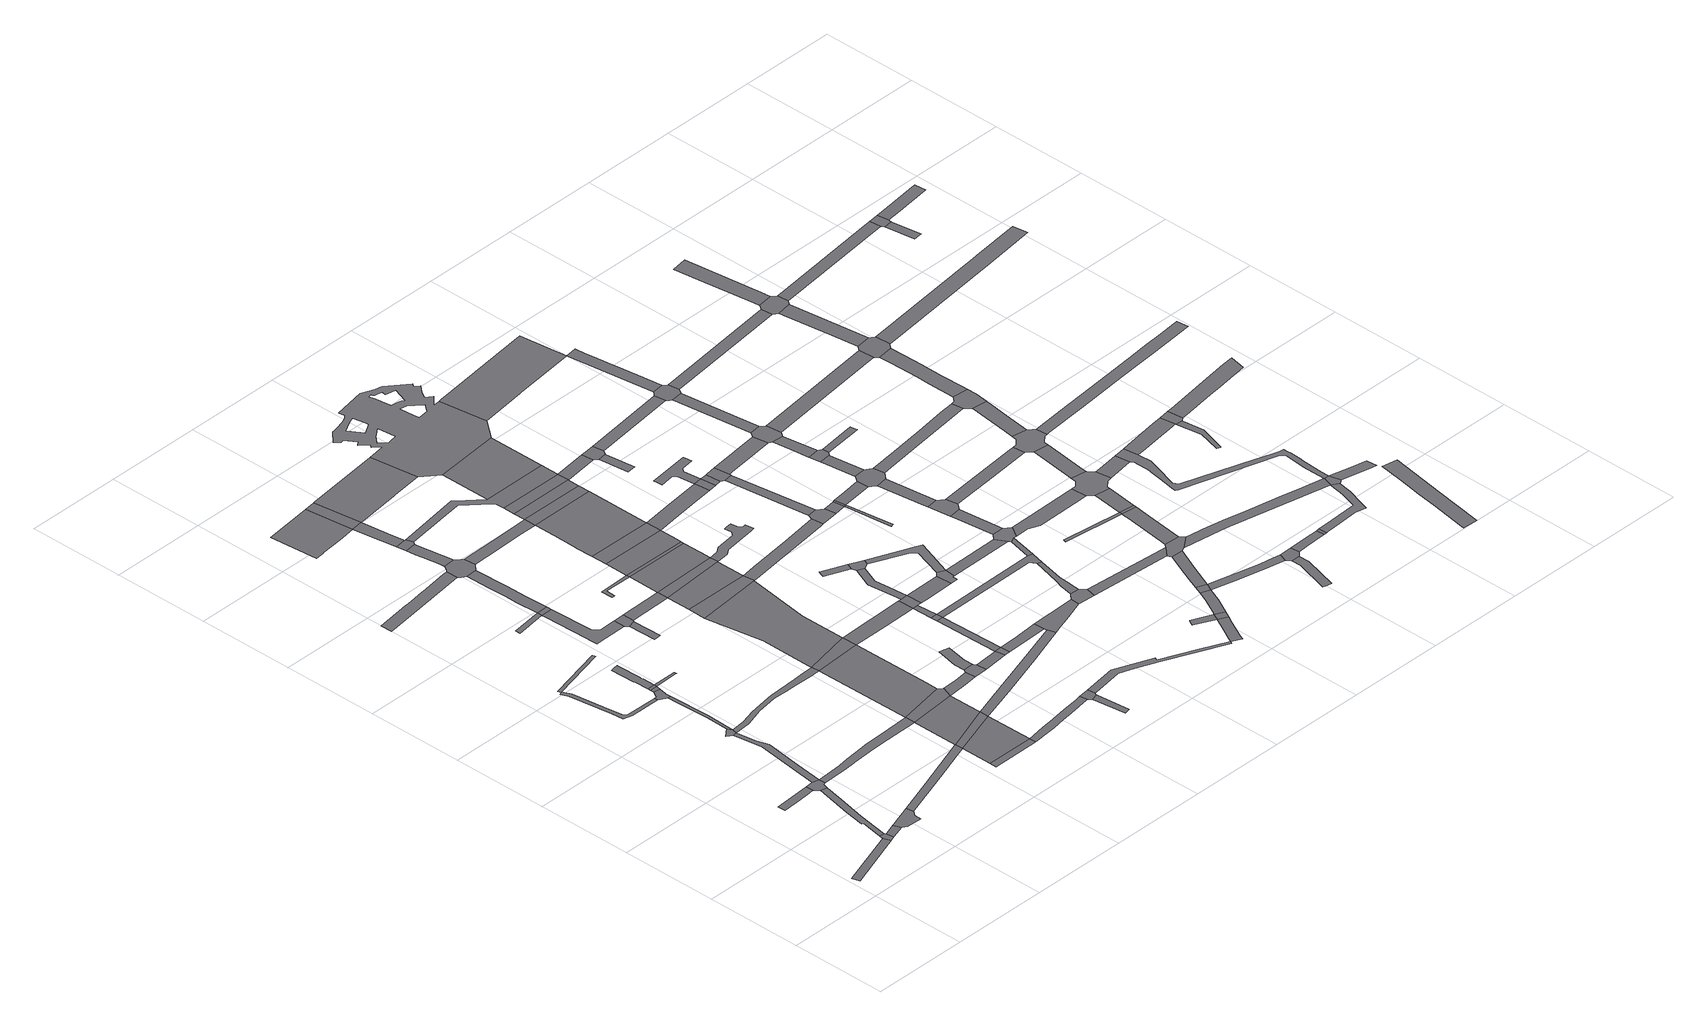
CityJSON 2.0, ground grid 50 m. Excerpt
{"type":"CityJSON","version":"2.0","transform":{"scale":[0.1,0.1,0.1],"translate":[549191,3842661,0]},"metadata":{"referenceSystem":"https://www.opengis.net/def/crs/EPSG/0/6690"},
"CityObjects":{
"road1":{"type":"Road","attributes":{"RoadStructureAttribute.sectionType":"1"},"geometry":[{"type":"MultiSurface","lod":"1","boundaries":[[[0,1,2,3,4,5,6]]]}]},
"road2":{"type":"Road","geometry":[{"type":"MultiSurface","lod":"1","boundaries":[[[7,0,6,8,9,10,11]]]}]},
"road3":{"type":"Road","attributes":{"RoadStructureAttribute.sectionType":"1"},"geometry":[{"type":"MultiSurface","lod":"1","boundaries":[[[12,13,9,8,14]]]}]},
"road4":{"type":"Road","attributes":{"RoadStructureAttribute.sectionType":"1"},"geometry":[{"type":"MultiSurface","lod":"1","boundaries":[[[15,16,17,18,19,20,21,22,23,24]]]}]},
"road5":{"type":"Road","attributes":{"RoadStructureAttribute.sectionType":"1"},"geometry":[{"type":"MultiSurface","lod":"1","boundaries":[[[25,26,27,28,29,7,11,30,31,32]]]}]},
"road6":{"type":"Road","geometry":[{"type":"MultiSurface","lod":"1","boundaries":[[[33,34,35,36,12,14,37,38,39,40]]]}]},
"road7":{"type":"Road","geometry":[{"type":"MultiSurface","lod":"1","boundaries":[[[41,15,24,25,32,42,43,44,45]]]}]},
"road8":{"type":"Road","attributes":{"RoadStructureAttribute.sectionType":"1"},"geometry":[{"type":"MultiSurface","lod":"1","boundaries":[[[46,47,48,49,50,51,52,53,41,45]]]}]},
"road9":{"type":"Road","geometry":[{"type":"MultiSurface","lod":"1","boundaries":[[[54,55,56,57,58,51,50,59]]]}]},
"road10":{"type":"Road","attributes":{"RoadStructureAttribute.sectionType":"1"},"geometry":[{"type":"MultiSurface","lod":"1","boundaries":[[[60,61,62,63,64,65,66,67,68,69,70,71,72]]]}]},
"road11":{"type":"Road","attributes":{"RoadStructureAttribute.sectionType":"1"},"geometry":[{"type":"MultiSurface","lod":"1","boundaries":[[[73,74,75,76,77,78,79,80,54,59]]]}]},
"road12":{"type":"Road","attributes":{"RoadStructureAttribute.sectionType":"1"},"geometry":[{"type":"MultiSurface","lod":"1","boundaries":[[[81,82,83,33,40,84,85,86,87]]]}]},
"road13":{"type":"Road","attributes":{"RoadStructureAttribute.sectionType":"1"},"geometry":[{"type":"MultiSurface","lod":"1","boundaries":[[[88,89,90,91,65]]]}]},
"road14":{"type":"Road","geometry":[{"type":"MultiSurface","lod":"1","boundaries":[[[92,93,94,95,72,71,77,76,96,97,98,99,100]]]}]},
"road15":{"type":"Road","attributes":{"RoadStructureAttribute.sectionType":"1"},"geometry":[{"type":"MultiSurface","lod":"1","boundaries":[[[101,102,92,100]]]}]},
"road16":{"type":"Road","attributes":{"RoadStructureAttribute.sectionType":"1"},"geometry":[{"type":"MultiSurface","lod":"1","boundaries":[[[103,104,105,106,107,108,109,45,44,110,111,112,113,114,115]]]}]},
"road17":{"type":"Road","geometry":[{"type":"MultiSurface","lod":"1","boundaries":[[[116,117,102,101]]]}]},
"road18":{"type":"Road","attributes":{"RoadStructureAttribute.sectionType":"1"},"geometry":[{"type":"MultiSurface","lod":"1","boundaries":[[[118,119,120,121,122,123,124,125,126,127,117,116]]]}]},
"road19":{"type":"Road","geometry":[{"type":"MultiSurface","lod":"1","boundaries":[[[128,129,130,131,116,101]]]}]},
"road20":{"type":"Road","attributes":{"RoadStructureAttribute.sectionType":"1"},"geometry":[{"type":"MultiSurface","lod":"1","boundaries":[[[132,133,134,135,136,137,138,139,140,141,142,143,144]]]}]},
"road21":{"type":"Road","attributes":{"RoadStructureAttribute.sectionType":"1"},"geometry":[{"type":"MultiSurface","lod":"1","boundaries":[[[145,146,147,148,149,150,151,152,59,50,153,154,155,156,157,158,159,160]]]}]},
"road22":{"type":"Road","geometry":[{"type":"MultiSurface","lod":"1","boundaries":[[[161,162,163,164]]]}]},
"road23":{"type":"Road","geometry":[{"type":"MultiSurface","lod":"1","boundaries":[[[165,166,167,168,169]]]}]},
"road24":{"type":"Road","geometry":[{"type":"MultiSurface","lod":"1","boundaries":[[[170,161,164,171]]]}]},
"road25":{"type":"Road","attributes":{"RoadStructureAttribute.sectionType":"1"},"geometry":[{"type":"MultiSurface","lod":"1","boundaries":[[[172,173,87,165,169]]]}]},
"road26":{"type":"Road","attributes":{"RoadStructureAttribute.sectionType":"1"},"geometry":[{"type":"MultiSurface","lod":"1","boundaries":[[[174,175,171,164,176,177,178,179,180,181,182]]]}]},
"road27":{"type":"Road","geometry":[{"type":"MultiSurface","lod":"1","boundaries":[[[183,81,87,173]]]}]},
"road28":{"type":"Road","attributes":{"RoadStructureAttribute.sectionType":"1"},"geometry":[{"type":"MultiSurface","lod":"1","boundaries":[[[184,185,186,187,188,189,190,161,170]]]}]},
"road29":{"type":"Road","attributes":{"RoadStructureAttribute.sectionType":"1"},"geometry":[{"type":"MultiSurface","lod":"1","boundaries":[[[191,192,193,115,194,81,183]]]}]},
"road30":{"type":"Road","geometry":[{"type":"MultiSurface","lod":"1","boundaries":[[[195,196,197,198,199,200]]]}]},
"road31":{"type":"Road","attributes":{"RoadStructureAttribute.sectionType":"1"},"geometry":[{"type":"MultiSurface","lod":"1","boundaries":[[[201,202,203,204,205,206,207]]]}]},
"road32":{"type":"Road","geometry":[{"type":"MultiSurface","lod":"1","boundaries":[[[208,182,181,209,200,199,210]]]}]},
"road33":{"type":"Road","geometry":[{"type":"MultiSurface","lod":"1","boundaries":[[[211,212,213,103,115,193,214]]]}]},
"road34":{"type":"Road","geometry":[{"type":"MultiSurface","lod":"1","boundaries":[[[215,216,217,218,219,220,132,144,221,222,187,186,223,224,225,226]]]}]},
"road35":{"type":"Road","attributes":{"RoadStructureAttribute.sectionType":"1"},"geometry":[{"type":"MultiSurface","lod":"1","boundaries":[[[227,228,229,230,231,232,218,217]]]}]},
"road36":{"type":"Road","geometry":[{"type":"MultiSurface","lod":"1","boundaries":[[[233,234,235,229,228,236,237]]]}]},
"road37":{"type":"Road","attributes":{"RoadStructureAttribute.sectionType":"1"},"geometry":[{"type":"MultiSurface","lod":"1","boundaries":[[[238,239,240,160,241,242,213,212]]]}]},
"road38":{"type":"Road","attributes":{"RoadStructureAttribute.sectionType":"1"},"geometry":[{"type":"MultiSurface","lod":"1","boundaries":[[[243,244,207,245,235,234]]]}]},
"road39":{"type":"Road","geometry":[{"type":"MultiSurface","lod":"1","boundaries":[[[246,201,207,244]]]}]},
"road40":{"type":"Road","attributes":{"RoadStructureAttribute.sectionType":"1"},"geometry":[{"type":"MultiSurface","lod":"1","boundaries":[[[247,248,208,210,249]]]}]},
"road41":{"type":"Road","geometry":[{"type":"MultiSurface","lod":"1","boundaries":[[[250,145,160,240]]]}]},
"road42":{"type":"Road","attributes":{"RoadStructureAttribute.sectionType":"1"},"geometry":[{"type":"MultiSurface","lod":"1","boundaries":[[[251,252,253,254,255,169,168,256,257,258,259,260,261]]]}]},
"road43":{"type":"Road","geometry":[{"type":"MultiSurface","lod":"1","boundaries":[[[262,263,264,265,266,267,268]]]}]},
"road44":{"type":"Road","attributes":{"RoadStructureAttribute.sectionType":"1"},"geometry":[{"type":"MultiSurface","lod":"1","boundaries":[[[269,270,214,193,271,272]]]}]},
"road45":{"type":"Road","attributes":{"RoadStructureAttribute.sectionType":"1"},"geometry":[{"type":"MultiSurface","lod":"1","boundaries":[[[273,274,275,276,277,145,250]]]}]},
"road46":{"type":"Road","attributes":{"RoadStructureAttribute.sectionType":"1"},"geometry":[{"type":"MultiSurface","lod":"1","boundaries":[[[278,279,226,225,280,281,282,283]]]}]},
"road47":{"type":"Road","geometry":[{"type":"MultiSurface","lod":"1","boundaries":[[[284,285,269,272,286,287]]]}]},
"road48":{"type":"Road","geometry":[{"type":"MultiSurface","lod":"1","boundaries":[[[288,275,274,289,290]]]}]},
"road49":{"type":"Road","attributes":{"RoadStructureAttribute.sectionType":"1"},"geometry":[{"type":"MultiSurface","lod":"1","boundaries":[[[291,292,246,244,293,294,295,296,297]]]}]},
"road50":{"type":"Road","geometry":[{"type":"MultiSurface","lod":"1","boundaries":[[[298,299,300,301,302,303]]]}]},
"road51":{"type":"Road","attributes":{"RoadStructureAttribute.sectionType":"1"},"geometry":[{"type":"MultiSurface","lod":"1","boundaries":[[[304,305,306,249,307,288,290]]]}]},
"road52":{"type":"Road","geometry":[{"type":"MultiSurface","lod":"1","boundaries":[[[308,309,310,311,312,285,284]]]}]},
"road53":{"type":"Road","geometry":[{"type":"MultiSurface","lod":"1","boundaries":[[[313,251,261,314,303,302,315,316]]]}]},
"road54":{"type":"Road","geometry":[{"type":"MultiSurface","lod":"1","boundaries":[[[317,247,249,306]]]}]},
"road55":{"type":"Road","attributes":{"RoadStructureAttribute.sectionType":"1"},"geometry":[{"type":"MultiSurface","lod":"1","boundaries":[[[318,319,320,183,173,321,322,323,324,325]]]}]},
"road56":{"type":"Road","attributes":{"RoadStructureAttribute.sectionType":"1"},"geometry":[{"type":"MultiSurface","lod":"1","boundaries":[[[268,326,247,317,327,328]]]}]},
"road57":{"type":"Road","attributes":{"RoadStructureAttribute.sectionType":"1"},"geometry":[{"type":"MultiSurface","lod":"1","boundaries":[[[329,330,331,287,286,332,333]]]}]},
"road58":{"type":"Road","geometry":[{"type":"MultiSurface","lod":"1","boundaries":[[[262,268,328,334]]]}]},
"road59":{"type":"Road","attributes":{"RoadStructureAttribute.sectionType":"1"},"geometry":[{"type":"MultiSurface","lod":"1","boundaries":[[[335,250,240,336,337]]]}]},
"road60":{"type":"Road","attributes":{"RoadStructureAttribute.sectionType":"1"},"geometry":[{"type":"MultiSurface","lod":"1","boundaries":[[[338,339,340,233,237,341,342,343,344,345,346,347,348,349,350,351]]]}]},
"road61":{"type":"Road","attributes":{"RoadStructureAttribute.sectionType":"1"},"geometry":[{"type":"MultiSurface","lod":"1","boundaries":[[[352,262,334,353,354]]]}]},
"road62":{"type":"Road","geometry":[{"type":"MultiSurface","lod":"1","boundaries":[[[355,352,354,356]]]}]},
"road63":{"type":"Road","geometry":[{"type":"MultiSurface","lod":"1","boundaries":[[[357,329,333,358]]]}]},
"road64":{"type":"Road","attributes":{"RoadStructureAttribute.sectionType":"1"},"geometry":[{"type":"MultiSurface","lod":"1","boundaries":[[[359,360,329,357]]]}]},
"road65":{"type":"Road","attributes":{"RoadStructureAttribute.sectionType":"1"},"geometry":[{"type":"MultiSurface","lod":"1","boundaries":[[[282,361,362,363,364,365,355,356,366,367]]]}]},
"road66":{"type":"Road","geometry":[{"type":"MultiSurface","lod":"1","boundaries":[[[368,369,360,359]]]}]},
"road67":{"type":"Road","geometry":[{"type":"MultiSurface","lod":"1","boundaries":[[[283,282,367,370]]]}]},
"road68":{"type":"Road","attributes":{"RoadStructureAttribute.sectionType":"1"},"geometry":[{"type":"MultiSurface","lod":"1","boundaries":[[[371,337,369,368]]]}]},
"road69":{"type":"Road","attributes":{"RoadStructureAttribute.sectionType":"1"},"geometry":[{"type":"MultiSurface","lod":"1","boundaries":[[[372,373,374,375,376,357,358,377]]]}]},
"road70":{"type":"Road","attributes":{"RoadStructureAttribute.sectionType":"1"},"geometry":[{"type":"MultiSurface","lod":"1","boundaries":[[[378,283,370,379]]]}]},
"road71":{"type":"Road","geometry":[{"type":"MultiSurface","lod":"1","boundaries":[[[347,378,379,380,348]]]}]},
"road72":{"type":"Road","geometry":[{"type":"MultiSurface","lod":"1","boundaries":[[[381,382,383,335,337,371,384,385]]]}]},
"road73":{"type":"Road","attributes":{"RoadStructureAttribute.sectionType":"1"},"geometry":[{"type":"MultiSurface","lod":"1","boundaries":[[[386,387,388,389,390,391,392,393,394,395,396,397,398,399,317,306]]]}]},
"road74":{"type":"Road","attributes":{"RoadStructureAttribute.sectionType":"1"},"geometry":[{"type":"MultiSurface","lod":"1","boundaries":[[[400,401,402,403,404,313,316,405,406,407,408,409,410]]]}]},
"road75":{"type":"Road","attributes":{"RoadStructureAttribute.sectionType":"1"},"geometry":[{"type":"MultiSurface","lod":"1","boundaries":[[[411,412,413,414,382,381,415,416,417,418]]]}]},
"road76":{"type":"Road","geometry":[{"type":"MultiSurface","lod":"1","boundaries":[[[419,420,421,422,423,424]]]}]},
"road77":{"type":"Road","attributes":{"RoadStructureAttribute.sectionType":"1"},"geometry":[{"type":"MultiSurface","lod":"1","boundaries":[[[425,426,427,428,351,350]]]}]},
"road78":{"type":"Road","attributes":{"RoadStructureAttribute.sectionType":"1"},"geometry":[{"type":"MultiSurface","lod":"1","boundaries":[[[429,430,431,290,289,432,433,434]]]}]},
"road79":{"type":"Road","attributes":{"RoadStructureAttribute.sectionType":"1"},"geometry":[{"type":"MultiSurface","lod":"1","boundaries":[[[435,436,381,385,437,438]]]}]},
"road80":{"type":"Road","geometry":[{"type":"MultiSurface","lod":"1","boundaries":[[[424,423,439,411,418,440,441,442]]]}]},
"road81":{"type":"Road","geometry":[{"type":"MultiSurface","lod":"1","boundaries":[[[443,444,445,446,447,448,449,450,451,452,453,454,455,456,457,458,459,460,461,462,463,291,297,426,425,464,465,466,467,468,469,470,471,472],[473,474,475,476,477,478,479,480,481],[482,483,484,485,486,487,488,489,490,491,492],[493,494,495,496,497,498,499,500],[501,502,503,504,505,506,507,508,509,510,511,512,513,514,515]]]}]},
"road82":{"type":"Road","attributes":{"RoadStructureAttribute.sectionType":"1"},"geometry":[{"type":"MultiSurface","lod":"1","boundaries":[[[516,517,518,356,354,519,520,521]]]}]},
"road83":{"type":"Road","geometry":[{"type":"MultiSurface","lod":"1","boundaries":[[[522,523,524,372,377,318,325,525,526,527]]]}]},
"road84":{"type":"Road","geometry":[{"type":"MultiSurface","lod":"1","boundaries":[[[528,529,435,438,530,531,532,533,534,535]]]}]},
"road85":{"type":"Road","attributes":{"RoadStructureAttribute.sectionType":"1"},"geometry":[{"type":"MultiSurface","lod":"1","boundaries":[[[536,348,380,537]]]}]},
"road86":{"type":"Road","attributes":{"RoadStructureAttribute.sectionType":"1"},"geometry":[{"type":"MultiSurface","lod":"1","boundaries":[[[538,368,359,539,540,541,542,543,544]]]}]},
"road87":{"type":"Road","attributes":{"RoadStructureAttribute.sectionType":"1"},"geometry":[{"type":"MultiSurface","lod":"1","boundaries":[[[545,546,547,442,441,548,549,550,528,535]]]}]},
"road88":{"type":"Road","geometry":[{"type":"MultiSurface","lod":"1","boundaries":[[[551,552,553,554]]]}]},
"road89":{"type":"Road","geometry":[{"type":"MultiSurface","lod":"1","boundaries":[[[555,522,527,556,557,558,559,560]]]}]},
"road90":{"type":"Road","geometry":[{"type":"MultiSurface","lod":"1","boundaries":[[[561,562,536,537,554,553,563]]]}]},
"road91":{"type":"Road","geometry":[{"type":"MultiSurface","lod":"1","boundaries":[[[564,516,521,565]]]}]},
"road92":{"type":"Road","geometry":[{"type":"MultiSurface","lod":"1","boundaries":[[[566,567,568,569,570,571,572,573,574,575,516,564]]]}]},
"road93":{"type":"Road","geometry":[{"type":"MultiSurface","lod":"1","boundaries":[[[576,577,578,429,434,579,580]]]}]},
"road94":{"type":"Road","attributes":{"RoadStructureAttribute.sectionType":"1"},"geometry":[{"type":"MultiSurface","lod":"1","boundaries":[[[581,564,565,582]]]}]},
"road95":{"type":"Road","attributes":{"RoadStructureAttribute.sectionType":"1"},"geometry":[{"type":"MultiSurface","lod":"1","boundaries":[[[583,584,535,534,585,586,587]]]}]},
"road96":{"type":"Road","attributes":{"RoadStructureAttribute.sectionType":"1"},"geometry":[{"type":"MultiSurface","lod":"1","boundaries":[[[588,589,590,410,591,592,593,594]]]}]},
"road97":{"type":"Road","attributes":{"RoadStructureAttribute.sectionType":"1"},"geometry":[{"type":"MultiSurface","lod":"1","boundaries":[[[595,596,578,577]]]}]},
"road98":{"type":"Road","attributes":{"RoadStructureAttribute.sectionType":"1"},"geometry":[{"type":"MultiSurface","lod":"1","boundaries":[[[542,597,598,599,600,555,560,601,602,603,543]]]}]},
"road99":{"type":"Road","geometry":[{"type":"MultiSurface","lod":"1","boundaries":[[[604,605,606,607,588,608]]]}]},
"road100":{"type":"Road","geometry":[{"type":"MultiSurface","lod":"1","boundaries":[[[609,610,581,582,611,596,595,612,613]]]}]},
"road101":{"type":"Road","attributes":{"RoadStructureAttribute.sectionType":"1"},"geometry":[{"type":"MultiSurface","lod":"1","boundaries":[[[614,580,579,615,616]]]}]},
"road102":{"type":"Road","geometry":[{"type":"MultiSurface","lod":"1","boundaries":[[[617,618,619,620,621,616]]]}]},
"road103":{"type":"Road","geometry":[{"type":"MultiSurface","lod":"1","boundaries":[[[608,588,594,622]]]}]},
"road104":{"type":"Road","geometry":[{"type":"MultiSurface","lod":"1","boundaries":[[[623,614,616,621]]]}]},
"road105":{"type":"Road","geometry":[{"type":"MultiSurface","lod":"1","boundaries":[[[624,625,538,544]]]}]},
"road106":{"type":"Road","attributes":{"RoadStructureAttribute.sectionType":"1"},"geometry":[{"type":"MultiSurface","lod":"1","boundaries":[[[626,627,628,629,630,608,622,631,632]]]}]},
"road107":{"type":"Road","attributes":{"RoadStructureAttribute.sectionType":"1"},"geometry":[{"type":"MultiSurface","lod":"1","boundaries":[[[633,634,623,621,635]]]}]},
"road108":{"type":"Road","attributes":{"RoadStructureAttribute.sectionType":"1"},"geometry":[{"type":"MultiSurface","lod":"1","boundaries":[[[636,637,559,558,638,639,640]]]}]},
"road109":{"type":"Road","geometry":[{"type":"MultiSurface","lod":"1","boundaries":[[[641,642,583,587,643,625,624,644,645,646,647]]]}]},
"road110":{"type":"Road","attributes":{"RoadStructureAttribute.sectionType":"1"},"geometry":[{"type":"MultiSurface","lod":"1","boundaries":[[[648,649,561,563,650]]]}]},
"road111":{"type":"Road","attributes":{"RoadStructureAttribute.sectionType":"1"},"geometry":[{"type":"MultiSurface","lod":"1","boundaries":[[[651,609,613,652,653,654]]]}]},
"road112":{"type":"Road","geometry":[{"type":"MultiSurface","lod":"1","boundaries":[[[655,626,632,656]]]}]},
"road113":{"type":"Road","attributes":{"RoadStructureAttribute.sectionType":"1"},"geometry":[{"type":"MultiSurface","lod":"1","boundaries":[[[657,658,659,642,641]]]}]},
"road114":{"type":"Road","geometry":[{"type":"MultiSurface","lod":"1","boundaries":[[[660,661,658,657,662,663]]]}]},
"road115":{"type":"Road","attributes":{"RoadStructureAttribute.sectionType":"1"},"geometry":[{"type":"MultiSurface","lod":"1","boundaries":[[[664,665,465,464,666,667,668]]]}]},
"road116":{"type":"Road","attributes":{"RoadStructureAttribute.sectionType":"1"},"geometry":[{"type":"MultiSurface","lod":"1","boundaries":[[[669,670,671,661,660]]]}]},
"road117":{"type":"Road","geometry":[{"type":"MultiSurface","lod":"1","boundaries":[[[672,673,674,675,676,677,633,635,678,679,670,669,680,681]]]}]},
"road118":{"type":"Road","attributes":{"RoadStructureAttribute.sectionType":"1"},"geometry":[{"type":"MultiSurface","lod":"1","boundaries":[[[682,683,684,655,656,685,686]]]}]},
"road119":{"type":"Road","attributes":{"RoadStructureAttribute.sectionType":"1"},"geometry":[{"type":"MultiSurface","lod":"1","boundaries":[[[687,688,689,690,675,674]]]}]},
"road120":{"type":"Road","geometry":[{"type":"MultiSurface","lod":"1","boundaries":[[[691,692,689,688,693,694]]]}]},
"road121":{"type":"Road","attributes":{"RoadStructureAttribute.sectionType":"1"},"geometry":[{"type":"MultiSurface","lod":"1","boundaries":[[[695,696,692,691,697]]]}]},
"road122":{"type":"Road","geometry":[{"type":"MultiSurface","lod":"1","boundaries":[[[698,699,700,651,654,701,695,697,702,703,704,705]]]}]},
"road123":{"type":"Road","attributes":{"RoadStructureAttribute.sectionType":"1"},"geometry":[{"type":"MultiSurface","lod":"1","boundaries":[[[706,707,708,656,632,709,710,711,712]]]}]},
"road124":{"type":"Road","attributes":{"RoadStructureAttribute.sectionType":"1"},"geometry":[{"type":"MultiSurface","lod":"1","boundaries":[[[713,714,715,716,717]]]}]},
"road125":{"type":"Road","attributes":{"RoadStructureAttribute.sectionType":"1"},"geometry":[{"type":"MultiSurface","lod":"1","boundaries":[[[718,719,720,647,646,721,722,723,724,725,726,727]]]}]},
"road126":{"type":"Road","attributes":{"RoadStructureAttribute.sectionType":"1"},"geometry":[{"type":"MultiSurface","lod":"1","boundaries":[[[728,729,700,699]]]}]},
"road127":{"type":"Road","geometry":[{"type":"MultiSurface","lod":"1","boundaries":[[[730,640,639,682,686,731,732,733]]]}]},
"road128":{"type":"Road","geometry":[{"type":"MultiSurface","lod":"1","boundaries":[[[734,735,736,737,648,650,738,739,729,728,740,741,742]]]}]},
"road129":{"type":"Road","geometry":[{"type":"MultiSurface","lod":"1","boundaries":[[[743,744,745,746,694,693]]]}]},
"road130":{"type":"Road","attributes":{"RoadStructureAttribute.sectionType":"1"},"geometry":[{"type":"MultiSurface","lod":"1","boundaries":[[[747,748,749,750,751,752,668,753,735,734]]]}]},
"road131":{"type":"Road","attributes":{"RoadStructureAttribute.sectionType":"1"},"geometry":[{"type":"MultiSurface","lod":"1","boundaries":[[[716,754,755,756,757,730,733,758,759]]]}]},
"road132":{"type":"Road","attributes":{"RoadStructureAttribute.sectionType":"1"},"geometry":[{"type":"MultiSurface","lod":"1","boundaries":[[[760,761,762,763,764,765,766]]]}]},
"road133":{"type":"Road","attributes":{"RoadStructureAttribute.sectionType":"1"},"geometry":[{"type":"MultiSurface","lod":"1","boundaries":[[[767,768,769,663,662,770,771]]]}]},
"road134":{"type":"Road","geometry":[{"type":"MultiSurface","lod":"1","boundaries":[[[717,716,759,772]]]}]},
"road135":{"type":"Road","geometry":[{"type":"MultiSurface","lod":"1","boundaries":[[[773,712,711,766,765,774]]]}]},
"road136":{"type":"Road","attributes":{"RoadStructureAttribute.sectionType":"1"},"geometry":[{"type":"MultiSurface","lod":"1","boundaries":[[[775,717,772,776]]]}]},
"road137":{"type":"Road","attributes":{"RoadStructureAttribute.sectionType":"1"},"geometry":[{"type":"MultiSurface","lod":"1","boundaries":[[[777,778,779,780,681,680,781,782,783]]]}]},
"road138":{"type":"Road","geometry":[{"type":"MultiSurface","lod":"1","boundaries":[[[784,785,786,718,727,775,776,787,788,789,790,791]]]}]},
"road139":{"type":"Road","attributes":{"RoadStructureAttribute.sectionType":"1"},"geometry":[{"type":"MultiSurface","lod":"1","boundaries":[[[792,793,773,774,794,795]]]}]},
"road140":{"type":"Road","attributes":{"RoadStructureAttribute.sectionType":"1"},"geometry":[{"type":"MultiSurface","lod":"1","boundaries":[[[796,797,798,784,791,799,800]]]}]},
"road141":{"type":"Road","attributes":{"RoadStructureAttribute.sectionType":"1"},"geometry":[{"type":"MultiSurface","lod":"1","boundaries":[[[801,802,705,704,803]]]}]},
"road142":{"type":"Road","attributes":{"RoadStructureAttribute.sectionType":"1"},"geometry":[{"type":"MultiSurface","lod":"1","boundaries":[[[804,805,806,807,808,809,810,732,731,811,812,813,814,815]]]}]},
"road143":{"type":"Road","geometry":[{"type":"MultiSurface","lod":"1","boundaries":[[[816,792,795,817]]]}]},
"road144":{"type":"Road","geometry":[{"type":"MultiSurface","lod":"1","boundaries":[[[818,819,790,789,820,821]]]}]},
"road145":{"type":"Road","geometry":[{"type":"MultiSurface","lod":"1","boundaries":[[[822,823,824,767,771,796,800,825,826,827,828,829,830]]]}]},
"road146":{"type":"Road","attributes":{"RoadStructureAttribute.sectionType":"1"},"geometry":[{"type":"MultiSurface","lod":"1","boundaries":[[[831,742,741,832]]]}]},
"road147":{"type":"Road","attributes":{"RoadStructureAttribute.sectionType":"1"},"geometry":[{"type":"MultiSurface","lod":"1","boundaries":[[[833,834,822,830,835,836,837,838]]]}]},
"road148":{"type":"Road","attributes":{"RoadStructureAttribute.sectionType":"1"},"geometry":[{"type":"MultiSurface","lod":"1","boundaries":[[[814,839,840,841,842,843,816,817,844,845,846,847,848,849,850,851]]]}]},
"road149":{"type":"Road","geometry":[{"type":"MultiSurface","lod":"1","boundaries":[[[852,853,854,855,777,783,833,838,856,857,858,859]]]}]},
"road150":{"type":"Road","attributes":{"RoadStructureAttribute.sectionType":"1"},"geometry":[{"type":"MultiSurface","lod":"1","boundaries":[[[860,818,821,861,862,863,864,865,866,867,868,869,870,871,815,872,873,874,875,876,877,878,879,880,881,882,883,884,885,886,887,888,889]]]}]},
"road151":{"type":"Road","attributes":{"RoadStructureAttribute.sectionType":"1"},"geometry":[{"type":"MultiSurface","lod":"1","boundaries":[[[890,891,892,893,894,895,896,897,898,899,852,859]]]}]},
"road152":{"type":"Road","attributes":{"RoadStructureAttribute.sectionType":"1"},"geometry":[{"type":"MultiSurface","lod":"1","boundaries":[[[900,901,902,860,889,903,904,905,906,907]]]}]},
"road153":{"type":"Road","geometry":[{"type":"MultiSurface","lod":"1","boundaries":[[[815,814,851,908,909,872]]]}]},
"road154":{"type":"Road","geometry":[{"type":"MultiSurface","lod":"1","boundaries":[[[910,911,912,913,801,803,895,894,914,915,916]]]}]},
"road155":{"type":"Road","attributes":{"RoadStructureAttribute.sectionType":"1"},"geometry":[{"type":"MultiSurface","lod":"1","boundaries":[[[917,918,919,920,911,910]]]}]},
"road156":{"type":"Road","attributes":{"RoadStructureAttribute.sectionType":"1"},"geometry":[{"type":"MultiSurface","lod":"1","boundaries":[[[921,922,923,924,925,926,927,928]]]}]},
"road157":{"type":"Road","geometry":[{"type":"MultiSurface","lod":"1","boundaries":[[[929,930,931,932,831,832,933,918,917,934,935,936]]]}]},
"road158":{"type":"Road","attributes":{"RoadStructureAttribute.sectionType":"1"},"geometry":[{"type":"MultiSurface","lod":"1","boundaries":[[[937,938,939,940,941,942,943,944,945,946]]]}]},
"road159":{"type":"Road","attributes":{"RoadStructureAttribute.sectionType":"1"},"geometry":[{"type":"MultiSurface","lod":"1","boundaries":[[[947,948,872,909,949,950,951,952]]]}]},
"road160":{"type":"Road","geometry":[{"type":"MultiSurface","lod":"1","boundaries":[[[953,900,907,921,928,954,955]]]}]},
"road161":{"type":"Road","attributes":{"RoadStructureAttribute.sectionType":"1"},"geometry":[{"type":"MultiSurface","lod":"1","boundaries":[[[956,957,958,959,960,961,931,930]]]}]},
"road162":{"type":"Road","attributes":{"RoadStructureAttribute.sectionType":"1"},"geometry":[{"type":"MultiSurface","lod":"1","boundaries":[[[962,963,964,965,966,967,968,969,970,828,827,971,972,973,974,975,976,977]]]}]},
"road163":{"type":"Road","attributes":{"RoadStructureAttribute.sectionType":"1"},"geometry":[{"type":"MultiSurface","lod":"1","boundaries":[[[978,979,980,981,982,953,955,983,984,985,986]]]}]},
"road164":{"type":"Road","attributes":{"RoadStructureAttribute.sectionType":"1"},"geometry":[{"type":"MultiSurface","lod":"1","boundaries":[[[987,936,935,988]]]}]},
"road165":{"type":"Road","attributes":{"RoadStructureAttribute.sectionType":"1"},"geometry":[{"type":"MultiSurface","lod":"1","boundaries":[[[989,990,991,916,915,992,993]]]}]},
"road166":{"type":"Road","geometry":[{"type":"MultiSurface","lod":"1","boundaries":[[[994,995,996,997]]]}]},
"road167":{"type":"Road","geometry":[{"type":"MultiSurface","lod":"1","boundaries":[[[998,987,988,997,996,999]]]}]},
"road168":{"type":"Road","attributes":{"RoadStructureAttribute.sectionType":"1"},"geometry":[{"type":"MultiSurface","lod":"1","boundaries":[[[1000,1001,1002,1003,998,999,1004,1005]]]}]}
},
"vertices":[
[335,268,0],[324,264,0],[27,164,0],[40,125,0],[283,208,0],[337,226,0],[348,230,0],
[338,289,0],[374,239,0],[367,279,0],[363,283,0],[361,285,0],
[433,301,0],[372,280,0],[450,264,0],
[386,768,0],[366,767,0],[361,766,0],[195,755,0],[198,715,0],[275,720,0],[286,721,0],[364,726,0],[367,727,0],[389,728,0],
[411,705,0],[369,513,0],[350,405,0],[360,403,0],[341,304,0],[390,449,0],[421,595,0],[444,697,0],
[564,345,0],[512,327,0],[472,314,0],[443,304,0],[472,248,0],[552,248,0],[552,282,0],[571,306,0],
[427,771,0],[450,725,0],[451,726,0],[463,727,0],[462,762,0],
[480,906,0],[505,1099,0],[499,1116,0],[487,1159,0],[470,1259,0],[450,1256,0],[450,1255,0],[471,1107,0],
[463,1310,0],[448,1298,0],[442,1293,0],[421,1277,0],[449,1256,0],[478,1287,0],
[253,1695,0],[235,1708,0],[226,1765,0],[195,1974,0],[180,2006,0],[175,2016,0],[159,2008,0],[177,1971,0],[209,1748,0],[213,1687,0],[259,1674,0],[417,1673,0],[417,1692,0],
[480,1355,0],[481,1422,0],[482,1436,0],[474,1651,0],[458,1651,0],[460,1601,0],[467,1436,0],[466,1404,0],
[1053,511,0],[1047,509,0],[757,410,0],[577,308,0],[833,396,0],[997,451,0],[1054,470,0],
[468,2088,0],[467,2096,0],[465,2105,0],[168,2031,0],
[449,1728,0],[437,1706,0],[433,1699,0],[429,1692,0],[473,1668,0],[473,1669,0],[473,1670,0],[480,1706,0],[482,1719,0],
[487,1745,0],[449,1744,0],
[1053,805,0],[937,800,0],[801,797,0],[717,786,0],[658,779,0],[657,779,0],[601,771,0],[605,735,0],[657,738,0],[662,739,0],[789,746,0],[882,749,0],[1053,751,0],
[486,1760,0],[448,1759,0],
[486,1825,0],[486,1828,0],[485,1840,0],[485,1842,0],[482,1972,0],[482,1975,0],[461,1972,0],[441,1969,0],[445,1841,0],[446,1832,0],
[615,1749,0],[616,1749,0],[615,1755,0],[614,1762,0],
[487,2984,0],[461,2980,0],[311,2959,0],[305,2958,0],[226,2948,0],[185,2942,0],[184,2942,0],[135,2935,0],[2,2917,0],[3,2856,0],[147,2876,0],[401,2910,0],[487,2922,0],
[1046,1354,0],[1017,1352,0],[987,1350,0],[935,1348,0],[778,1340,0],[754,1337,0],[631,1317,0],[550,1293,0],[555,1266,0],[660,1298,0],[769,1314,0],[843,1313,0],[901,1313,0],[1011,1312,0],[1018,1312,0],[1048,1312,0],
[532,2491,0],[369,2468,0],[372,2443,0],[531,2465,0],
[1054,307,0],[1055,272,0],[1304,273,0],[1306,273,0],[1304,308,0],
[591,2493,0],[592,2467,0],
[1304,311,0],[1301,551,0],
[630,2208,0],[600,2236,0],[532,2445,0],[539,2206,0],[540,2180,0],[541,2148,0],[599,2149,0],[715,2151,0],[714,2210,0],
[1302,599,0],
[587,2611,0],[584,2726,0],[580,2900,0],[521,2896,0],[523,2772,0],[526,2673,0],[527,2611,0],
[1302,617,0],[1301,768,0],[1301,773,0],[1053,738,0],
[734,1989,0],[754,1990,0],[773,1991,0],[767,2141,0],[767,2142,0],[731,2133,0],
[406,3743,0],[152,3710,0],[174,3460,0],[221,3466,0],[223,3466,0],[344,3481,0],[438,3493,0],
[772,2211,0],[724,2141,0],[773,2152,0],
[1312,839,0],[1300,850,0],[1054,805,0],[1321,831,0],
[594,3000,0],[581,3010,0],[570,3020,0],[510,3019,0],[501,3005,0],[493,2992,0],[499,2912,0],[510,2904,0],[590,2911,0],[598,2920,0],[609,2931,0],[604,2991,0],
[541,3212,0],[540,3223,0],[480,3214,0],[487,3167,0],[493,3133,0],[507,3040,0],
[538,3275,0],[531,3274,0],[472,3265,0],[548,3237,0],[549,3238,0],
[1300,913,0],[1298,1179,0],[1298,1325,0],[1052,1003,0],[1052,1002,0],
[518,3366,0],[499,3501,0],[460,3345,0],
[466,3751,0],
[997,2216,0],[996,2216,0],[996,2156,0],
[1297,1406,0],
[1680,363,0],[1652,358,0],[1564,346,0],[1459,331,0],[1406,324,0],[1407,283,0],[1434,286,0],[1503,297,0],[1566,306,0],[1680,323,0],[1686,324,0],
[997,2400,0],[835,2396,0],[836,2334,0],[843,2334,0],[851,2334,0],[853,2384,0],[997,2382,0],
[1472,842,0],[1405,837,0],[1424,785,0],[1476,789,0],
[1296,1642,0],[1343,1970,0],[995,1938,0],[1047,1639,0],[1046,1372,0],
[995,3002,0],[852,2997,0],[748,2935,0],[916,2940,0],[997,2941,0],[997,3002,0],
[1537,862,0],[1482,861,0],[1550,794,0],[1546,847,0],
[996,2031,0],[1345,1971,0],[1338,2031,0],
[877,3803,0],[478,3752,0],[508,3502,0],[741,3532,0],[749,3534,0],[842,3545,0],[911,3554,0],
[1724,137,0],[1725,136,0],[1741,139,0],[1757,143,0],[1738,318,0],[1701,308,0],
[1338,2041,0],[1338,2181,0],[1341,2181,0],[996,2146,0],
[1536,912,0],[1557,1019,0],[1529,1025,0],[1504,1030,0],[1481,917,0],
[1737,371,0],[1700,309,0],[1738,320,0],[1742,333,0],
[1338,2226,0],
[1942,802,0],[1712,729,0],[1429,639,0],[1309,553,0],[1495,611,0],[1742,689,0],[1917,749,0],[1955,762,0],
[997,2371,0],[1338,2244,0],[1338,2381,0],
[1673,858,0],[1673,856,0],[1657,855,0],[1562,795,0],[1683,806,0],
[1338,2398,0],
[1661,1414,0],[1480,1329,0],[1663,1333,0],
[893,3316,0],[881,3326,0],[744,3306,0],[747,3266,0],[750,3266,0],[873,3283,0],[876,3284,0],[985,3184,0],[997,3172,0],[997,3126,0],[1338,3125,0],[1338,3135,0],[1338,3222,0],[996,3221,0],
[998,2523,0],[1339,2428,0],[1339,2520,0],
[998,2603,0],[1339,2602,0],
[1710,860,0],[1712,807,0],
[1702,1193,0],[1666,1192,0],
[997,2931,0],[998,2828,0],[997,2713,0],[996,2693,0],[998,2615,0],[1339,2619,0],[1338,2941,0],
[1699,1228,0],[1666,1227,0],
[1338,3002,0],
[1694,1333,0],
[1935,871,0],[1908,869,0],[1820,864,0],[1716,860,0],[1711,860,0],[1938,817,0],
[997,3064,0],[1338,3064,0],
[1342,3064,0],
[1714,1417,0],[1677,1414,0],[1676,1414,0],[1698,1334,0],[1717,1334,0],
[1407,2189,0],[1434,2210,0],[1604,2233,0],[1623,2236,0],[1617,2280,0],[1605,2279,0],[1586,2294,0],[1581,2332,0],[1552,2328,0],[1537,2327,0],[1541,2288,0],[1526,2268,0],[1416,2253,0],[1390,2232,0],
[2289,226,0],[2104,307,0],[2110,322,0],[1916,399,0],[1763,375,0],[1750,334,0],[1918,360,0],[1991,331,0],[2097,288,0],[2414,154,0],[2419,166,0],
[1702,1702,0],[1659,1600,0],[1656,1592,0],[1665,1517,0],[1705,1513,0],[1698,1591,0],[1698,1592,0],[1737,1686,0],
[1583,1810,0],[1581,1811,0],[1576,1794,0],[1571,1776,0],[1694,1727,0],[1707,1759,0],
[1337,3518,0],[996,3486,0],[996,3284,0],[996,3225,0],
[1845,2101,0],[1652,2074,0],[1416,2041,0],[1428,1982,0],[1836,2038,0],[1853,2041,0],
[1906,1420,0],[1715,1415,0],[1747,1335,0],[1908,1338,0],
[1695,1724,0],[1761,1698,0],[1767,1701,0],[1778,1729,0],
[1295,4120,0],[1282,4124,0],[1258,4128,0],[1224,4141,0],[1193,4156,0],[1024,4125,0],[1029,4095,0],[1013,4080,0],[998,4073,0],[978,4065,0],[944,4056,0],[918,4051,0],[903,4049,0],[849,3995,0],[871,3967,0],[887,3972,0],[926,3918,0],[906,3902,0],[945,3864,0],[933,3848,0],[970,3815,0],[1417,3621,0],[1383,3868,0],[1343,3863,0],[1392,3909,0],[1360,3935,0],[1382,3971,0],[1411,4004,0],[1386,4025,0],[1398,4040,0],[1063,3827,0],[1025,3822,0],[1012,3820,0],[991,3839,0],[976,3852,0],[1006,3887,0],[1053,3923,0],[1054,3920,0],[1060,3858,0],[1233,3876,0],[1230,3911,0],[1225,3952,0],[1245,3948,0],[1263,3944,0],[1290,3922,0],[1322,3895,0],[1314,3886,0],[1291,3856,0],[1273,3854,0],[1235,3849,0],[1046,3991,0],[1048,3973,0],[994,3942,0],[948,4011,0],[988,4034,0],[1009,4043,0],[1024,4049,0],[1036,4054,0],[1201,4111,0],[1217,4114,0],[1219,4098,0],[1231,4098,0],[1242,4097,0],[1263,4092,0],[1258,4070,0],[1313,4059,0],[1286,3982,0],[1272,3988,0],[1247,3996,0],[1219,3999,0],[1218,4002,0],[1211,4047,0],[1206,4085,0],
[1690,2647,0],[1486,2620,0],[1422,2612,0],[1432,2533,0],[1574,2552,0],[1700,2568,0],
[2176,880,0],[2144,878,0],[2040,876,0],[1982,771,0],[2072,800,0],[2175,834,0],
[1927,1440,0],[1924,1437,0],[1948,1339,0],[1949,1353,0],[1950,1366,0],[1955,1366,0],[1958,1366,0],[1964,1421,0],
[1512,3148,0],[1520,3088,0],
[2284,1236,0],[2252,1198,0],[2252,1197,0],[2261,1182,0],[2269,1168,0],[2292,1163,0],[2308,1230,0],
[2033,1623,0],[1989,1641,0],[1967,1651,0],[1954,1618,0],[1960,1615,0],[1975,1595,0],
[1558,2916,0],[1604,2922,0],[1585,3078,0],[1540,3072,0],
[2204,908,0],[2214,831,0],[2238,829,0],[2266,827,0],[2278,879,0],[2252,906,0],
[1591,3158,0],[1540,3151,0],[1599,3098,0],
[1735,2653,0],[1745,2574,0],
[1723,2745,0],[1738,2764,0],[1805,2773,0],[1802,2797,0],[1799,2818,0],[1584,2790,0],[1587,2767,0],[1590,2745,0],[1658,2754,0],[1678,2739,0],
[1907,2132,0],[1907,2135,0],[1857,2129,0],[1947,2053,0],[1938,2113,0],
[1772,2657,0],[1778,2578,0],
[2272,1426,0],[2117,1423,0],[2110,1368,0],[2303,1370,0],[2304,1369,0],
[2500,321,0],[2471,264,0],[2431,188,0],[2468,141,0],[2479,164,0],[2527,260,0],[2547,297,0],
[1843,2574,0],[1798,2568,0],
[2231,1020,0],[2217,973,0],[2217,972,0],[2214,963,0],[2256,967,0],[2257,970,0],[2261,1028,0],
[2412,400,0],[2403,385,0],[2395,370,0],[2396,369,0],[2517,357,0],
[1834,2666,0],[1785,2659,0],[1789,2573,0],[1844,2580,0],[1845,2586,0],
[2002,2122,0],[1996,2060,0],[2011,2062,0],
[2040,1815,0],[2040,1813,0],[2048,1816,0],[2055,1818,0],[2021,2064,0],
[2565,332,0],
[2012,2124,0],
[2340,1371,0],[2312,1359,0],
[2592,507,0],[2585,490,0],[2566,447,0],[2528,374,0],[2518,356,0],[2609,416,0],[2639,488,0],
[2182,2148,0],[2089,2135,0],[2186,2086,0],
[2677,850,0],[2453,867,0],[2432,816,0],[2692,798,0],[2736,846,0],
[2358,1455,0],[2297,1452,0],[2306,1366,0],[2342,1371,0],[2346,1371,0],[2355,1372,0],[2390,1427,0],
[2044,3217,0],[1919,3201,0],[2053,3159,0],
[2113,2702,0],[1864,2588,0],[1957,2601,0],[2127,2622,0],
[2609,549,0],[2659,529,0],
[2330,1686,0],[2269,1679,0],[2272,1656,0],
[2313,1804,0],[2254,1797,0],[2356,1717,0],[2346,1779,0],
[1972,3944,0],[1399,3870,0],[1662,3652,0],[1671,3654,0],[2004,3696,0],
[2280,2073,0],[2218,2062,0],[2252,1817,0],
[2285,2171,0],[2275,2178,0],[2265,2185,0],[2204,2180,0],[2196,2168,0],[2189,2158,0],[2197,2078,0],[2209,2069,0],[2309,2104,0],[2298,2163,0],
[2704,778,0],[2667,691,0],[2633,609,0],[2706,642,0],[2764,774,0],
[2243,2349,0],[2240,2369,0],[2180,2361,0],[2184,2330,0],
[2232,2428,0],[2171,2420,0],[2255,2385,0],[2251,2418,0],
[2145,2614,0],[2158,2518,0],[2206,2611,0],
[2192,2733,0],[2190,2734,0],[2131,2725,0],[2137,2618,0],[2209,2615,0],[2217,2627,0],[2221,2635,0],[2213,2715,0],
[2995,453,0],[2931,465,0],[2881,476,0],[2777,454,0],[2905,424,0],[3019,404,0],[3033,447,0],
[2474,1203,0],[2473,1195,0],[2472,1188,0],[2787,1151,0],[2789,1166,0],
[2773,1435,0],[2753,1434,0],[2505,1429,0],[2429,1373,0],[2453,1362,0],[2487,1349,0],[2495,1349,0],[2506,1349,0],[2759,1354,0],[2777,1354,0],
[2138,3146,0],[2077,3140,0],
[2751,861,0],[2787,787,0],[2850,834,0],[2831,857,0],
[2124,3246,0],[2064,3239,0],[2056,3230,0],[2055,3229,0],[2065,3149,0],[2066,3148,0],[2146,3159,0],[2153,3171,0],[2146,3230,0],
[2460,2410,0],[2462,2410,0],[2458,2427,0],[2454,2445,0],
[2107,3376,0],[2097,3453,0],[2086,3538,0],[2077,3606,0],[2070,3658,0],[2064,3704,0],[2009,3657,0],
[2785,1139,0],[2781,1107,0],[2766,980,0],[2754,889,0],[2856,1057,0],[2866,1141,0],
[3037,330,0],[2987,152,0],[3008,146,0],[3030,140,0],[3082,325,0],[3080,380,0],[3035,378,0],
[2826,1829,0],[2802,1827,0],[2520,1798,0],[2611,1745,0],[2832,1769,0],
[2868,1157,0],
[3102,449,0],[3104,402,0],
[2809,1329,0],[2888,1319,0],
[2879,2243,0],[2800,2233,0],[2641,2210,0],[2453,2184,0],[2358,2111,0],[2585,2142,0],[2887,2183,0],
[2830,1490,0],[2825,1460,0],[2797,1435,0],[2889,1334,0],[2920,1361,0],[2949,1366,0],[2936,1446,0],[2909,1478,0],
[3269,454,0],[3235,453,0],[3156,405,0],[3271,411,0],
[2862,1741,0],[2859,1716,0],[2833,1509,0],[2911,1499,0],[2941,1732,0],
[2892,2802,0],[2853,2797,0],[2898,2720,0],
[3568,697,0],[3463,718,0],[3343,743,0],[3170,777,0],[3049,802,0],[2944,820,0],[2871,830,0],[2987,757,0],[3036,748,0],[3126,731,0],[3559,642,0],[3574,695,0],
[3285,455,0],[3287,412,0],
[3078,1465,0],[2966,1449,0],[2977,1371,0],[3090,1388,0],
[2881,1888,0],[2877,1859,0],[2846,1831,0],[2944,1758,0],[2976,1786,0],[2996,1789,0],[2988,1847,0],[2979,1857,0],[2960,1876,0],
[2826,3318,0],[2832,3258,0],
[2915,2153,0],[2889,1938,0],[2959,1876,0],[2977,2014,0],[2992,2124,0],[2994,2143,0],
[3557,633,0],[3543,557,0],[3517,474,0],[3515,468,0],[3320,456,0],[3299,413,0],[3320,414,0],[3481,424,0],[3539,412,0],[3546,437,0],[3554,462,0],[3581,547,0],[3592,619,0],
[2922,2273,0],[2913,2263,0],[2907,2257,0],[2897,2246,0],[3004,2216,0],[3004,2221,0],[3004,2228,0],[3003,2264,0],
[3141,1474,0],[3102,1371,0],[3102,1370,0],[3101,1279,0],[3100,1277,0],[3089,1209,0],[3074,1126,0],[3070,1101,0],[3082,1097,0],[3566,949,0],[3585,929,0],[3574,819,0],[3601,692,0],[3601,693,0],[3602,737,0],[3608,859,0],[3609,866,0],[3613,928,0],[3612,947,0],[3611,967,0],[3601,969,0],[3588,971,0],[3488,1004,0],[3487,1004,0],[3117,1122,0],[3115,1126,0],[3102,1149,0],[3140,1272,0],[3158,1330,0],[3152,1397,0],
[3002,2297,0],[3001,2415,0],[3000,2537,0],[2999,2635,0],[2998,2715,0],[2917,2703,0],[2918,2634,0],[2920,2536,0],[2921,2485,0],[2921,2414,0],
[3417,1516,0],[3367,1509,0],[3181,1480,0],[3156,1398,0],[3188,1402,0],[3279,1416,0],[3408,1434,0],[3428,1437,0],
[3594,619,0],[3615,632,0],
[2989,2836,0],[2912,2827,0],[2911,2826,0],[2909,2823,0],[3017,2738,0],[3020,2739,0],[3014,2818,0],
[2935,3254,0],[2857,3242,0],[2860,3218,0],[2894,2962,0],
[3429,1431,0],[3450,1300,0],[3419,1185,0],[3428,1181,0],[3436,1177,0],[3437,1178,0],[3480,1318,0],[3464,1430,0],
[2934,3343,0],[2923,3352,0],[2843,3344,0],[2834,3329,0],[2845,3250,0],[2942,3263,0],[2951,3275,0],[2946,3334,0],
[3811,573,0],[3792,456,0],[3777,365,0],[3769,315,0],[3751,203,0],[3724,34,0],[3719,6,0],[3799,3,0],[3840,261,0],[3888,558,0],
[3775,654,0],[3724,664,0],[3705,614,0],[3775,600,0],[3799,595,0],[3794,650,0],
[3474,1524,0],[3466,1432,0],[3485,1445,0],
[2919,3383,0],[2919,3384,0],[2866,3807,0],[2784,3796,0],[2801,3665,0],[2840,3374,0],
[3986,1950,0],[3967,1948,0],[3870,1938,0],[3762,1927,0],[3745,1925,0],[3644,1915,0],[3492,1899,0],[3373,1888,0],[3163,1865,0],[3012,1791,0],[3254,1815,0],[3457,1835,0],[3459,1836,0],[3636,1854,0],[3763,1866,0],[3992,1889,0],
[3951,1593,0],[3890,1585,0],[3766,1567,0],[3713,1559,0],[3503,1528,0],[3515,1449,0],[3688,1474,0],[3766,1485,0],[3933,1510,0],
[3618,3420,0],[3625,3361,0],
[4015,2946,0],[3752,2912,0],[3724,2908,0],[3753,2832,0],[4025,2866,0],
[3658,3190,0],[3703,3196,0],[3679,3350,0],[3635,3343,0],
[3675,3427,0],[3683,3368,0],
[3948,3462,0],[3747,3436,0],[3743,3436,0],[3742,3436,0],[3748,3376,0],[3955,3403,0]
]}
